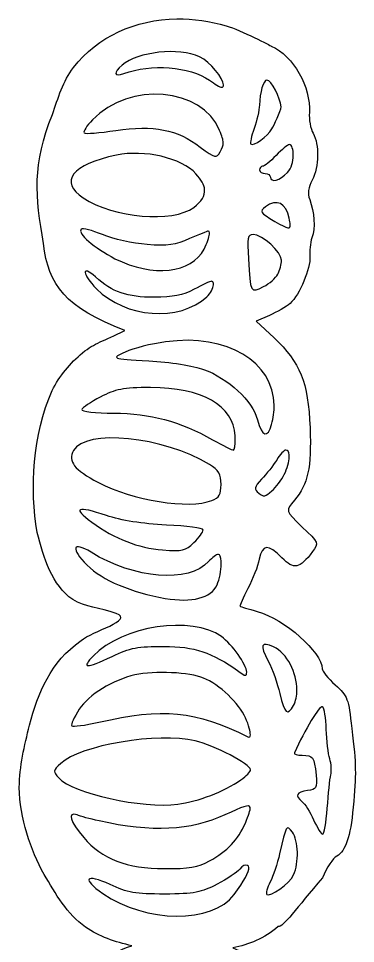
# Model space of a CAD drawing. Header units: centimetres. Extents: x -14.3 to 11, y -12.4 to 14.4.
# Drawn here: x 4.29 to 7, y 6.33 to 13.77 of the extents above; entities that cross this region are included whole.
import ezdxf

# ---------------------------------------------------------------- set-up
doc = ezdxf.new("R2010")
doc.units = ezdxf.units.CM
doc.header["$MEASUREMENT"] = 0
doc.layers.add('Layer 1', color=7, linetype='Continuous')

msp = doc.modelspace()

# ---------------------------------------------------------------- linework, layer by layer
at = {"layer": 'Layer 1', "color": 12}
for points, knots in [([(6.99868, 7.72779), (6.99736, 7.81455), (6.98812, 7.90504), (6.97021, 8.05527), (6.97021, 8.05527), (6.94359, 8.29807), (6.93798, 8.31498), (6.83638, 8.40703), (6.83638, 8.40703), (6.77828, 8.45899), (6.73182, 8.51919), (6.73177, 8.53665), (6.73177, 8.53665), (6.7314, 8.66973), (6.43033, 8.93503), (6.21027, 8.99816), (6.21027, 8.99816), (6.13825, 9.01835), (6.07735, 9.0351), (6.07124, 9.04063), (6.07124, 9.04063), (6.06859, 9.0438), (6.09698, 9.10765), (6.1346, 9.18316), (6.1346, 9.18316), (6.17458, 9.25843), (6.21504, 9.36225), (6.22652, 9.41731), (6.22652, 9.41731), (6.24946, 9.53884), (6.29523, 9.54188), (6.40826, 9.42949), (6.40826, 9.42949), (6.50407, 9.33159), (6.55087, 9.33992), (6.65472, 9.47888), (6.65472, 9.47888), (6.70637, 9.54834), (6.70584, 9.54913), (6.56974, 9.67893), (6.56974, 9.67893), (6.43628, 9.80845), (6.43655, 9.80792), (6.5088, 9.892), (6.5088, 9.892), (6.61794, 10.02541), (6.64697, 10.14931), (6.63437, 10.47604), (6.63437, 10.47604), (6.61905, 10.84297), (6.55481, 11.00206), (6.3463, 11.1978), (6.3463, 11.1978), (6.3463, 11.1978), (6.20117, 11.3339), (6.20117, 11.3339), (6.20117, 11.3339), (6.20117, 11.3339), (6.30767, 11.37973), (6.30767, 11.37973), (6.30767, 11.37973), (6.3682, 11.40582), (6.44348, 11.4473), (6.47515, 11.47598), (6.47515, 11.47598), (6.55008, 11.54552), (6.64181, 11.75956), (6.63281, 11.85188), (6.63281, 11.85188), (6.62977, 11.89527), (6.63541, 11.96168), (6.64985, 12.00248), (6.64985, 12.00248), (6.67819, 12.08326), (6.66909, 12.21076), (6.63149, 12.31172), (6.63149, 12.31172), (6.61416, 12.36062), (6.62038, 12.40721), (6.65168, 12.46788), (6.65168, 12.46788), (6.70639, 12.57784), (6.71121, 12.75169), (6.65909, 12.84415), (6.65909, 12.84415), (6.63885, 12.8814), (6.62382, 12.95623), (6.62948, 13.01102), (6.62948, 13.01102), (6.64027, 13.21663), (6.50409, 13.4676), (6.32288, 13.54592), (6.32288, 13.54592), (6.32288, 13.54592), (6.07962, 13.67487), (5.96019, 13.70866), (5.96019, 13.70866), (5.83176, 13.74533), (5.69677, 13.76796), (5.56316, 13.76467), (5.56316, 13.76467), (5.22637, 13.76053), (4.92752, 13.62262), (4.73268, 13.3744), (4.73268, 13.3744), (4.64833, 13.26489), (4.60745, 13.12692), (4.56337, 12.99609), (4.56337, 12.99609), (4.40156, 12.59557), (4.42399, 12.33845), (4.49122, 11.9566), (4.49122, 11.9566), (4.53057, 11.62095), (4.66654, 11.44302), (5.14543, 11.25889), (5.14543, 11.25889), (4.96922, 11.1687), (4.90416, 11.16005), (4.80544, 11.07855), (4.80544, 11.07855), (4.70514, 10.99598), (4.6197, 10.89094), (4.56076, 10.77516), (4.56076, 10.77516), (4.40492, 10.41461), (4.37915, 9.98643), (4.44074, 9.63208), (4.44074, 9.63208), (4.48974, 9.43007), (4.56052, 9.20721), (4.72593, 9.09391), (4.72593, 9.09391), (4.82798, 9.02594), (4.94228, 9.0329), (5.07577, 8.98168), (5.07577, 8.98168), (5.22571, 8.92392), (4.88222, 8.84222), (4.79303, 8.7634), (4.79303, 8.7634), (4.54615, 8.58832), (4.44815, 8.34752), (4.37907, 8.08194), (4.37907, 8.08194), (4.33612, 7.91805), (4.29906, 7.75073), (4.29609, 7.58137), (4.29609, 7.58137), (4.30104, 7.33401), (4.38483, 7.07972), (4.49654, 6.88239), (4.49654, 6.88239), (4.58616, 6.72682), (4.68162, 6.56145), (4.82849, 6.45816), (4.82849, 6.45816), (4.9385, 6.38069), (5.06828, 6.3382), (5.20171, 6.30788), (5.20171, 6.30788), (5.01325, 6.24491), (4.84926, 6.13198), (4.72668, 5.9758), (4.72668, 5.9758), (4.64233, 5.86626), (4.60145, 5.72831), (4.55737, 5.59747), (4.55737, 5.59747), (4.39555, 5.19695), (4.41799, 4.93985), (4.48495, 4.55798), (4.48495, 4.55798), (4.52456, 4.22233), (4.66053, 4.04439), (5.13943, 3.8603), (5.13943, 3.8603), (4.96321, 3.7701), (4.89815, 3.76145), (4.79914, 3.67993), (4.79914, 3.67993), (4.69911, 3.59735), (4.6137, 3.49234), (4.55448, 3.37653), (4.55448, 3.37653), (4.39888, 3.01599), (4.37314, 2.58781), (4.43473, 2.23345), (4.43473, 2.23345), (4.48374, 2.03144), (4.55448, 1.80861), (4.71993, 1.69532), (4.71993, 1.69532), (4.82198, 1.62735), (4.93628, 1.63428), (5.07003, 1.58308), (5.07003, 1.58308), (5.21994, 1.5253), (4.87622, 1.44362), (4.78676, 1.36477), (4.78676, 1.36477), (4.54014, 1.1897), (4.44214, 0.9489), (4.37306, 0.68307), (4.37306, 0.68307), (4.33012, 0.51917), (4.29305, 0.35184), (4.29009, 0.18251), (4.29009, 0.18251), (4.29503, -0.06488), (4.37883, -0.3189), (4.49053, -0.51623), (4.49053, -0.51623), (4.58015, -0.67207), (4.67561, -0.83717), (4.82248, -0.94046), (4.82248, -0.94046), (4.98552, -1.05481), (5.19308, -1.09498), (5.38948, -1.128), (5.38948, -1.128), (5.7586, -1.13435), (6.09105, -1.17361), (6.37267, -0.93681), (6.37267, -0.93681), (6.4063, -0.94782), (6.52253, -0.78555), (6.72793, -0.54367), (6.72793, -0.54367), (6.76238, -0.4626), (6.81453, -0.38441), (6.84334, -0.36976), (6.84334, -0.36976), (6.91544, -0.32909), (6.95296, -0.21654), (6.97529, 0.02326), (6.97529, 0.02326), (6.98786, 0.15928), (6.99397, 0.24265), (6.99267, 0.32917), (6.99267, 0.32917), (6.99135, 0.41595), (6.98209, 0.50641), (6.9642, 0.65664), (6.9642, 0.65664), (6.93759, 0.89945), (6.93171, 0.91636), (6.83011, 1.00841), (6.83011, 1.00841), (6.77228, 1.06037), (6.72581, 1.12056), (6.72576, 1.13803), (6.72576, 1.13803), (6.72536, 1.27111), (6.42432, 1.53644), (6.20427, 1.59956), (6.20427, 1.59956), (6.13222, 1.61973), (6.07134, 1.63647), (6.06523, 1.64203), (6.06523, 1.64203), (6.06258, 1.64518), (6.09097, 1.70902), (6.12833, 1.78456), (6.12833, 1.78456), (6.16858, 1.85954), (6.20903, 1.96363), (6.22051, 2.01872), (6.22051, 2.01872), (6.24345, 2.14021), (6.28923, 2.14326), (6.40226, 2.03086), (6.40226, 2.03086), (6.49806, 1.93299), (6.54487, 1.94133), (6.64845, 2.08026), (6.64845, 2.08026), (6.70036, 2.14974), (6.69983, 2.15053), (6.56373, 2.28031), (6.56373, 2.28031), (6.43027, 2.40982), (6.43054, 2.4093), (6.5028, 2.49338), (6.5028, 2.49338), (6.61194, 2.62678), (6.64096, 2.75069), (6.62837, 3.07742), (6.62837, 3.07742), (6.61278, 3.44437), (6.54881, 3.60347), (6.34029, 3.79918), (6.34029, 3.79918), (6.34029, 3.79918), (6.19517, 3.93528), (6.19517, 3.93528), (6.19517, 3.93528), (6.19517, 3.93528), (6.30166, 3.98111), (6.30166, 3.98111), (6.30166, 3.98111), (6.36217, 4.00722), (6.43747, 4.04871), (6.46914, 4.07736), (6.46914, 4.07736), (6.54407, 4.14689), (6.6358, 4.36094), (6.62681, 4.45325), (6.62681, 4.45325), (6.62376, 4.49665), (6.62914, 4.56308), (6.64385, 4.60386), (6.64385, 4.60386), (6.67218, 4.68463), (6.66308, 4.81187), (6.62548, 4.9131), (6.62548, 4.9131), (6.60815, 4.962), (6.61411, 5.00859), (6.64567, 5.06928), (6.64567, 5.06928), (6.70039, 5.17925), (6.70518, 5.35308), (6.65305, 5.44552), (6.65305, 5.44552), (6.63284, 5.48278), (6.61781, 5.55763), (6.62347, 5.61239), (6.62347, 5.61239), (6.63427, 5.81803), (6.49809, 6.06899), (6.31687, 6.1473), (6.31687, 6.1473), (6.31687, 6.1473), (6.13987, 6.24179), (6.01379, 6.29036), (6.01379, 6.29036), (6.1431, 6.3164), (6.26517, 6.36625), (6.37895, 6.46181), (6.37895, 6.46181), (6.41231, 6.45054), (6.52854, 6.61305), (6.73394, 6.85496), (6.73394, 6.85496), (6.76839, 6.936), (6.82054, 7.01447), (6.84935, 7.02884), (6.84935, 7.02884), (6.92145, 7.0698), (6.95897, 7.18209), (6.9813, 7.42214), (6.9813, 7.42214), (6.99386, 7.5579), (6.99998, 7.64127), (6.99868, 7.72806), (6.99868, 7.72806), (6.99868, 7.72806), (6.99868, 7.72779), (6.99868, 7.72779)], [0, 0, 0, 0, 0.010989, 0.010989, 0.010989, 0.010989, 0.021978, 0.021978, 0.021978, 0.021978, 0.032967, 0.032967, 0.032967, 0.032967, 0.043956, 0.043956, 0.043956, 0.043956, 0.0549451, 0.0549451, 0.0549451, 0.0549451, 0.0659341, 0.0659341, 0.0659341, 0.0659341, 0.0769231, 0.0769231, 0.0769231, 0.0769231, 0.0879121, 0.0879121, 0.0879121, 0.0879121, 0.0989011, 0.0989011, 0.0989011, 0.0989011, 0.1098901, 0.1098901, 0.1098901, 0.1098901, 0.1208791, 0.1208791, 0.1208791, 0.1208791, 0.1318681, 0.1318681, 0.1318681, 0.1318681, 0.1428571, 0.1428571, 0.1428571, 0.1428571, 0.1538462, 0.1538462, 0.1538462, 0.1538462, 0.1648352, 0.1648352, 0.1648352, 0.1648352, 0.1758242, 0.1758242, 0.1758242, 0.1758242, 0.1868132, 0.1868132, 0.1868132, 0.1868132, 0.1978022, 0.1978022, 0.1978022, 0.1978022, 0.2087912, 0.2087912, 0.2087912, 0.2087912, 0.2197802, 0.2197802, 0.2197802, 0.2197802, 0.2307692, 0.2307692, 0.2307692, 0.2307692, 0.2417582, 0.2417582, 0.2417582, 0.2417582, 0.2527473, 0.2527473, 0.2527473, 0.2527473, 0.2637363, 0.2637363, 0.2637363, 0.2637363, 0.2747253, 0.2747253, 0.2747253, 0.2747253, 0.2857143, 0.2857143, 0.2857143, 0.2857143, 0.2967033, 0.2967033, 0.2967033, 0.2967033, 0.3076923, 0.3076923, 0.3076923, 0.3076923, 0.3186813, 0.3186813, 0.3186813, 0.3186813, 0.3296703, 0.3296703, 0.3296703, 0.3296703, 0.3406593, 0.3406593, 0.3406593, 0.3406593, 0.3516484, 0.3516484, 0.3516484, 0.3516484, 0.3626374, 0.3626374, 0.3626374, 0.3626374, 0.3736264, 0.3736264, 0.3736264, 0.3736264, 0.3846154, 0.3846154, 0.3846154, 0.3846154, 0.3956044, 0.3956044, 0.3956044, 0.3956044, 0.4065934, 0.4065934, 0.4065934, 0.4065934, 0.4175824, 0.4175824, 0.4175824, 0.4175824, 0.4285714, 0.4285714, 0.4285714, 0.4285714, 0.4395604, 0.4395604, 0.4395604, 0.4395604, 0.4505495, 0.4505495, 0.4505495, 0.4505495, 0.4615385, 0.4615385, 0.4615385, 0.4615385, 0.4725275, 0.4725275, 0.4725275, 0.4725275, 0.4835165, 0.4835165, 0.4835165, 0.4835165, 0.4945055, 0.4945055, 0.4945055, 0.4945055, 0.5054945, 0.5054945, 0.5054945, 0.5054945, 0.5164835, 0.5164835, 0.5164835, 0.5164835, 0.5274725, 0.5274725, 0.5274725, 0.5274725, 0.5384615, 0.5384615, 0.5384615, 0.5384615, 0.5494505, 0.5494505, 0.5494505, 0.5494505, 0.5604396, 0.5604396, 0.5604396, 0.5604396, 0.5714286, 0.5714286, 0.5714286, 0.5714286, 0.5824176, 0.5824176, 0.5824176, 0.5824176, 0.5934066, 0.5934066, 0.5934066, 0.5934066, 0.6043956, 0.6043956, 0.6043956, 0.6043956, 0.6153846, 0.6153846, 0.6153846, 0.6153846, 0.6263736, 0.6263736, 0.6263736, 0.6263736, 0.6373626, 0.6373626, 0.6373626, 0.6373626, 0.6483516, 0.6483516, 0.6483516, 0.6483516, 0.6593407, 0.6593407, 0.6593407, 0.6593407, 0.6703297, 0.6703297, 0.6703297, 0.6703297, 0.6813187, 0.6813187, 0.6813187, 0.6813187, 0.6923077, 0.6923077, 0.6923077, 0.6923077, 0.7032967, 0.7032967, 0.7032967, 0.7032967, 0.7142857, 0.7142857, 0.7142857, 0.7142857, 0.7252747, 0.7252747, 0.7252747, 0.7252747, 0.7362637, 0.7362637, 0.7362637, 0.7362637, 0.7472527, 0.7472527, 0.7472527, 0.7472527, 0.7582418, 0.7582418, 0.7582418, 0.7582418, 0.7692308, 0.7692308, 0.7692308, 0.7692308, 0.7802198, 0.7802198, 0.7802198, 0.7802198, 0.7912088, 0.7912088, 0.7912088, 0.7912088, 0.8021978, 0.8021978, 0.8021978, 0.8021978, 0.8131868, 0.8131868, 0.8131868, 0.8131868, 0.8241758, 0.8241758, 0.8241758, 0.8241758, 0.8351648, 0.8351648, 0.8351648, 0.8351648, 0.8461538, 0.8461538, 0.8461538, 0.8461538, 0.8571429, 0.8571429, 0.8571429, 0.8571429, 0.8681319, 0.8681319, 0.8681319, 0.8681319, 0.8791209, 0.8791209, 0.8791209, 0.8791209, 0.8901099, 0.8901099, 0.8901099, 0.8901099, 0.9010989, 0.9010989, 0.9010989, 0.9010989, 0.9120879, 0.9120879, 0.9120879, 0.9120879, 0.9230769, 0.9230769, 0.9230769, 0.9230769, 0.9340659, 0.9340659, 0.9340659, 0.9340659, 0.9450549, 0.9450549, 0.9450549, 0.9450549, 0.956044, 0.956044, 0.956044, 0.956044, 0.967033, 0.967033, 0.967033, 0.967033, 0.978022, 0.978022, 0.978022, 0.978022, 1, 1, 1, 1]), ([(5.93934, 13.23314), (5.93937, 13.22176), (5.9341, 13.21513), (5.92114, 13.2151), (5.92114, 13.2151), (5.91241, 13.21507), (5.86841, 13.24008), (5.8252, 13.27171), (5.8252, 13.27171), (5.66587, 13.38105), (5.35358, 13.40661), (5.13712, 13.32529), (5.13712, 13.32529), (5.05915, 13.29597), (5.05084, 13.33034), (5.12265, 13.3914), (5.12265, 13.3914), (5.24986, 13.5013), (5.57916, 13.5377), (5.74686, 13.46013), (5.74686, 13.46013), (5.83139, 13.42042), (5.93894, 13.28314), (5.93934, 13.23314), (5.93934, 13.23314), (5.93934, 13.23314), (5.93934, 13.23314), (5.93934, 13.23314)], [0, 0, 0, 0, 0.125, 0.125, 0.125, 0.125, 0.25, 0.25, 0.25, 0.25, 0.375, 0.375, 0.375, 0.375, 0.5, 0.5, 0.5, 0.5, 0.625, 0.625, 0.625, 0.625, 0.75, 0.75, 0.75, 0.75, 1, 1, 1, 1]), ([(5.93643, 12.76931), (5.93704, 12.74577), (5.92836, 12.7259), (5.911, 12.6941), (5.911, 12.6941), (5.8823, 12.64189), (5.87304, 12.64213), (5.75133, 12.73412), (5.75133, 12.73412), (5.5689, 12.87515), (5.37565, 12.9119), (5.0723, 12.86764), (5.0723, 12.86764), (4.94218, 12.84716), (4.82632, 12.83862), (4.81756, 12.84706), (4.81756, 12.84706), (4.80878, 12.85842), (4.83801, 12.90507), (4.88418, 12.9515), (4.88418, 12.9515), (5.18123, 13.26165), (5.76741, 13.21413), (5.90733, 12.86766), (5.90733, 12.86766), (5.92624, 12.82008), (5.93611, 12.79286), (5.93643, 12.76931), (5.93643, 12.76931), (5.93643, 12.76931), (5.93643, 12.76931), (5.93643, 12.76931)], [0, 0, 0, 0, 0.1111111, 0.1111111, 0.1111111, 0.1111111, 0.2222222, 0.2222222, 0.2222222, 0.2222222, 0.3333333, 0.3333333, 0.3333333, 0.3333333, 0.4444444, 0.4444444, 0.4444444, 0.4444444, 0.5555556, 0.5555556, 0.5555556, 0.5555556, 0.6666667, 0.6666667, 0.6666667, 0.6666667, 0.7777778, 0.7777778, 0.7777778, 0.7777778, 1, 1, 1, 1]), ([(6.40128, 13.05677), (6.40138, 13.02505), (6.34219, 12.90494), (6.32719, 12.87971), (6.32719, 12.87971), (6.29489, 12.82247), (6.17977, 12.73244), (6.15643, 12.7583), (6.15643, 12.7583), (6.15085, 12.76437), (6.16233, 12.82182), (6.18516, 12.88248), (6.18516, 12.88248), (6.208, 12.94631), (6.22469, 13.02996), (6.2275, 13.07045), (6.2275, 13.07045), (6.23036, 13.17444), (6.2592, 13.27295), (6.2883, 13.27306), (6.2883, 13.27306), (6.32288, 13.27316), (6.39792, 13.12611), (6.40128, 13.05677), (6.40128, 13.05677), (6.40128, 13.05677), (6.40128, 13.05677), (6.40128, 13.05677)], [0, 0, 0, 0, 0.125, 0.125, 0.125, 0.125, 0.25, 0.25, 0.25, 0.25, 0.375, 0.375, 0.375, 0.375, 0.5, 0.5, 0.5, 0.5, 0.625, 0.625, 0.625, 0.625, 0.75, 0.75, 0.75, 0.75, 1, 1, 1, 1]), ([(6.49978, 12.66589), (6.49885, 12.61826), (6.48499, 12.56213), (6.45388, 12.5295), (6.45388, 12.5295), (6.39135, 12.46105), (6.316, 12.44629), (6.31587, 12.49259), (6.31587, 12.49259), (6.31582, 12.50688), (6.29592, 12.52138), (6.2729, 12.5213), (6.2729, 12.5213), (6.24988, 12.52125), (6.22895, 12.53281), (6.2289, 12.55027), (6.2289, 12.55027), (6.22887, 12.56482), (6.24073, 12.57916), (6.2521, 12.57919), (6.2521, 12.57919), (6.26666, 12.57922), (6.3155, 12.61721), (6.36167, 12.66629), (6.36167, 12.66629), (6.40784, 12.71272), (6.45374, 12.75333), (6.4683, 12.75338), (6.4683, 12.75338), (6.4884, 12.75344), (6.50071, 12.71378), (6.49978, 12.66589), (6.49978, 12.66589), (6.49978, 12.66589), (6.49978, 12.66589), (6.49978, 12.66589)], [0, 0, 0, 0, 0.1, 0.1, 0.1, 0.1, 0.2, 0.2, 0.2, 0.2, 0.3, 0.3, 0.3, 0.3, 0.4, 0.4, 0.4, 0.4, 0.5, 0.5, 0.5, 0.5, 0.6, 0.6, 0.6, 0.6, 0.7, 0.7, 0.7, 0.7, 0.8, 0.8, 0.8, 0.8, 1, 1, 1, 1]), ([(5.78697, 12.39105), (5.79136, 12.3416), (5.76239, 12.29601), (5.70061, 12.24873), (5.70061, 12.24873), (5.53066, 12.12099), (5.05428, 12.16274), (4.81092, 12.32395), (4.81092, 12.32395), (4.61396, 12.45621), (4.71755, 12.5925), (5.07849, 12.66869), (5.07849, 12.66869), (5.30114, 12.71537), (5.60136, 12.64717), (5.71735, 12.5176), (5.71735, 12.5176), (5.76038, 12.4709), (5.78377, 12.42968), (5.78697, 12.39105), (5.78697, 12.39105), (5.78697, 12.39105), (5.78697, 12.39105), (5.78697, 12.39105)], [0, 0, 0, 0, 0.1428571, 0.1428571, 0.1428571, 0.1428571, 0.2857143, 0.2857143, 0.2857143, 0.2857143, 0.4285714, 0.4285714, 0.4285714, 0.4285714, 0.5714286, 0.5714286, 0.5714286, 0.5714286, 0.7142857, 0.7142857, 0.7142857, 0.7142857, 1, 1, 1, 1]), ([(6.4757, 12.11098), (6.47925, 12.07262), (6.4602, 12.07151), (6.3518, 12.13551), (6.3518, 12.13551), (6.23041, 12.20922), (6.22697, 12.21478), (6.27608, 12.25275), (6.27608, 12.25275), (6.36847, 12.31942), (6.44107, 12.28497), (6.46737, 12.1607), (6.46737, 12.1607), (6.47113, 12.14035), (6.47462, 12.12395), (6.4757, 12.11098), (6.4757, 12.11098), (6.4757, 12.11098), (6.4757, 12.11098), (6.4757, 12.11098)], [0, 0, 0, 0, 0.1666667, 0.1666667, 0.1666667, 0.1666667, 0.3333333, 0.3333333, 0.3333333, 0.3333333, 0.5, 0.5, 0.5, 0.5, 0.6666667, 0.6666667, 0.6666667, 0.6666667, 1, 1, 1, 1]), ([(5.82528, 12.04375), (5.82554, 12.04084), (5.82557, 12.03687), (5.8253, 12.03317), (5.8253, 12.03317), (5.82327, 12.00724), (5.80779, 11.96356), (5.78279, 11.91321), (5.78279, 11.91321), (5.68177, 11.71607), (5.3699, 11.68368), (5.066, 11.83574), (5.066, 11.83574), (4.89826, 11.92205), (4.76218, 12.04045), (4.79412, 12.0723), (4.79412, 12.0723), (4.80544, 12.08397), (4.88066, 12.06434), (4.96462, 12.02992), (4.96462, 12.02992), (5.04836, 11.99232), (5.21089, 11.95813), (5.32363, 11.94972), (5.32363, 11.94972), (5.49116, 11.93591), (5.55173, 11.94483), (5.66428, 11.997), (5.66428, 11.997), (5.74225, 12.02896), (5.80885, 12.05801), (5.8144, 12.05801), (5.8144, 12.05801), (5.82102, 12.05804), (5.82446, 12.05301), (5.82528, 12.04375), (5.82528, 12.04375), (5.82528, 12.04375), (5.82528, 12.04375), (5.82528, 12.04375)], [0, 0, 0, 0, 0.0909091, 0.0909091, 0.0909091, 0.0909091, 0.1818182, 0.1818182, 0.1818182, 0.1818182, 0.2727273, 0.2727273, 0.2727273, 0.2727273, 0.3636364, 0.3636364, 0.3636364, 0.3636364, 0.4545455, 0.4545455, 0.4545455, 0.4545455, 0.5454545, 0.5454545, 0.5454545, 0.5454545, 0.6363636, 0.6363636, 0.6363636, 0.6363636, 0.7272727, 0.7272727, 0.7272727, 0.7272727, 0.8181818, 0.8181818, 0.8181818, 0.8181818, 1, 1, 1, 1]), ([(6.40482, 11.82238), (6.40498, 11.7938), (6.39051, 11.74192), (6.37606, 11.70985), (6.37606, 11.70985), (6.35902, 11.68122), (6.30677, 11.63426), (6.26078, 11.61111), (6.26078, 11.61111), (6.1567, 11.55576), (6.15379, 11.56158), (6.13844, 11.83325), (6.13844, 11.83325), (6.12921, 12.00362), (6.13259, 12.0301), (6.17596, 12.03023), (6.17596, 12.03023), (6.25139, 12.03045), (6.40472, 11.88905), (6.40482, 11.82238), (6.40482, 11.82238), (6.40482, 11.82238), (6.40482, 11.82238), (6.40482, 11.82238)], [0, 0, 0, 0, 0.1428571, 0.1428571, 0.1428571, 0.1428571, 0.2857143, 0.2857143, 0.2857143, 0.2857143, 0.4285714, 0.4285714, 0.4285714, 0.4285714, 0.5714286, 0.5714286, 0.5714286, 0.5714286, 0.7142857, 0.7142857, 0.7142857, 0.7142857, 1, 1, 1, 1]), ([(5.85793, 11.63709), (5.85822, 11.63376), (5.85822, 11.62979), (5.85795, 11.62582), (5.85795, 11.62582), (5.85539, 11.5983), (5.83515, 11.55589), (5.80454, 11.52882), (5.80454, 11.52882), (5.5826, 11.32578), (5.14884, 11.35708), (4.9172, 11.59322), (4.9172, 11.59322), (4.80097, 11.71168), (4.79438, 11.79211), (4.9103, 11.68844), (4.9103, 11.68844), (5.04058, 11.56737), (5.16874, 11.52461), (5.37935, 11.52512), (5.37935, 11.52512), (5.53281, 11.52557), (5.6103, 11.54044), (5.70249, 11.58965), (5.70249, 11.58965), (5.76882, 11.6245), (5.83248, 11.65378), (5.84121, 11.65381), (5.84121, 11.65381), (5.851, 11.65384), (5.85658, 11.64751), (5.85793, 11.6372), (5.85793, 11.6372), (5.85793, 11.6372), (5.85793, 11.63709), (5.85793, 11.63709)], [0, 0, 0, 0, 0.1, 0.1, 0.1, 0.1, 0.2, 0.2, 0.2, 0.2, 0.3, 0.3, 0.3, 0.3, 0.4, 0.4, 0.4, 0.4, 0.5, 0.5, 0.5, 0.5, 0.6, 0.6, 0.6, 0.6, 0.7, 0.7, 0.7, 0.7, 0.8, 0.8, 0.8, 0.8, 1, 1, 1, 1]), ([(6.346, 10.65646), (6.34667, 10.60699), (6.33995, 10.55537), (6.32502, 10.50187), (6.32502, 10.50187), (6.29341, 10.38881), (6.24943, 10.40297), (6.21176, 10.53859), (6.21176, 10.53859), (6.17056, 10.69194), (5.97688, 10.87342), (5.77718, 10.94507), (5.77718, 10.94507), (5.70196, 10.9737), (5.50503, 11.00487), (5.33725, 11.01312), (5.33725, 11.01312), (5.03372, 11.03262), (5.03372, 11.03209), (5.14911, 11.08456), (5.14911, 11.08456), (5.21279, 11.11385), (5.35742, 11.15155), (5.47299, 11.16645), (5.47299, 11.16645), (5.97101, 11.23614), (6.34164, 11.00278), (6.34608, 10.65646), (6.34608, 10.65646), (6.34608, 10.65646), (6.346, 10.65646), (6.346, 10.65646)], [0, 0, 0, 0, 0.1111111, 0.1111111, 0.1111111, 0.1111111, 0.2222222, 0.2222222, 0.2222222, 0.2222222, 0.3333333, 0.3333333, 0.3333333, 0.3333333, 0.4444444, 0.4444444, 0.4444444, 0.4444444, 0.5555556, 0.5555556, 0.5555556, 0.5555556, 0.6666667, 0.6666667, 0.6666667, 0.6666667, 0.7777778, 0.7777778, 0.7777778, 0.7777778, 1, 1, 1, 1]), ([(6.03263, 10.41151), (6.03292, 10.40368), (6.03269, 10.39556), (6.03271, 10.38754), (6.03271, 10.38754), (6.03292, 10.33833), (6.0275, 10.29491), (6.01903, 10.29488), (6.01903, 10.29488), (6.0103, 10.29486), (5.93505, 10.33275), (5.85078, 10.37881), (5.85078, 10.37881), (5.58445, 10.52806), (5.35355, 10.5909), (5.05561, 10.59296), (5.05561, 10.59296), (4.91114, 10.59254), (4.79258, 10.60701), (4.79827, 10.6213), (4.79827, 10.6213), (4.80407, 10.63591), (4.86982, 10.68171), (4.94773, 10.72258), (4.94773, 10.72258), (5.0719, 10.7864), (5.12725, 10.7982), (5.35268, 10.79886), (5.35268, 10.79886), (5.76437, 10.80005), (6.01668, 10.65445), (6.03271, 10.41162), (6.03271, 10.41162), (6.03271, 10.41162), (6.03263, 10.41151), (6.03263, 10.41151)], [0, 0, 0, 0, 0.1, 0.1, 0.1, 0.1, 0.2, 0.2, 0.2, 0.2, 0.3, 0.3, 0.3, 0.3, 0.4, 0.4, 0.4, 0.4, 0.5, 0.5, 0.5, 0.5, 0.6, 0.6, 0.6, 0.6, 0.7, 0.7, 0.7, 0.7, 0.8, 0.8, 0.8, 0.8, 1, 1, 1, 1]), ([(5.91868, 10.02011), (5.91891, 9.93635), (5.90468, 9.91328), (5.84391, 9.8901), (5.84391, 9.8901), (5.65917, 9.81734), (5.20758, 9.89118), (4.93226, 10.03485), (4.93226, 10.03485), (4.73564, 10.13828), (4.68622, 10.20453), (4.73228, 10.29118), (4.73228, 10.29118), (4.8273, 10.46795), (5.45507, 10.40651), (5.8256, 10.1795), (5.8256, 10.1795), (5.90087, 10.13341), (5.91844, 10.10383), (5.91868, 10.02011), (5.91868, 10.02011), (5.91868, 10.02011), (5.91868, 10.02011), (5.91868, 10.02011)], [0, 0, 0, 0, 0.1428571, 0.1428571, 0.1428571, 0.1428571, 0.2857143, 0.2857143, 0.2857143, 0.2857143, 0.4285714, 0.4285714, 0.4285714, 0.4285714, 0.5714286, 0.5714286, 0.5714286, 0.5714286, 0.7142857, 0.7142857, 0.7142857, 0.7142857, 1, 1, 1, 1]), ([(6.46705, 10.24157), (6.46644, 10.20225), (6.45224, 10.1477), (6.42697, 10.10026), (6.42697, 10.10026), (6.40416, 10.05681), (6.36122, 9.99583), (6.32664, 9.96688), (6.32664, 9.96688), (6.27729, 9.92045), (6.25983, 9.91748), (6.22242, 9.94913), (6.22242, 9.94913), (6.18186, 9.98368), (6.18471, 9.99506), (6.24538, 10.06163), (6.24538, 10.06163), (6.28549, 10.10251), (6.33741, 10.17225), (6.36632, 10.21562), (6.36632, 10.21562), (6.39212, 10.26171), (6.42623, 10.29605), (6.44043, 10.2961), (6.44043, 10.2961), (6.45578, 10.29613), (6.46438, 10.28134), (6.46628, 10.25755), (6.46628, 10.25755), (6.46684, 10.25252), (6.46737, 10.24723), (6.46713, 10.24168), (6.46713, 10.24168), (6.46713, 10.24168), (6.46705, 10.24157), (6.46705, 10.24157)], [0, 0, 0, 0, 0.1, 0.1, 0.1, 0.1, 0.2, 0.2, 0.2, 0.2, 0.3, 0.3, 0.3, 0.3, 0.4, 0.4, 0.4, 0.4, 0.5, 0.5, 0.5, 0.5, 0.6, 0.6, 0.6, 0.6, 0.7, 0.7, 0.7, 0.7, 0.8, 0.8, 0.8, 0.8, 1, 1, 1, 1]), ([(5.77501, 9.65256), (5.77503, 9.63827), (5.74051, 9.59189), (5.70016, 9.55154), (5.70016, 9.55154), (5.6311, 9.48494), (5.61073, 9.47878), (5.44904, 9.49288), (5.44904, 9.49288), (5.24949, 9.5095), (5.06989, 9.57884), (4.87873, 9.71693), (4.87873, 9.71693), (4.7194, 9.83184), (4.75956, 9.84941), (4.99687, 9.7694), (4.99687, 9.7694), (5.11524, 9.72899), (5.28624, 9.70301), (5.47986, 9.69219), (5.47986, 9.69219), (5.64182, 9.68685), (5.77495, 9.66711), (5.77501, 9.65256), (5.77501, 9.65256), (5.77501, 9.65256), (5.77501, 9.65256), (5.77501, 9.65256)], [0, 0, 0, 0, 0.125, 0.125, 0.125, 0.125, 0.25, 0.25, 0.25, 0.25, 0.375, 0.375, 0.375, 0.375, 0.5, 0.5, 0.5, 0.5, 0.625, 0.625, 0.625, 0.625, 0.75, 0.75, 0.75, 0.75, 1, 1, 1, 1]), ([(5.9205, 9.38011), (5.9204, 9.32728), (5.90815, 9.25793), (5.88634, 9.21049), (5.88634, 9.21049), (5.84033, 9.10638), (5.68381, 9.06571), (5.46992, 9.10267), (5.46992, 9.10267), (5.19806, 9.15112), (4.96414, 9.24833), (4.84235, 9.36969), (4.84235, 9.36969), (4.70622, 9.50502), (4.723, 9.56593), (4.87355, 9.47375), (4.87355, 9.47375), (5.22102, 9.25806), (5.66034, 9.22494), (5.81885, 9.39885), (5.81885, 9.39885), (5.84761, 9.43062), (5.88272, 9.45692), (5.89727, 9.45687), (5.89727, 9.45687), (5.91024, 9.4569), (5.9177, 9.43417), (5.91966, 9.40162), (5.91966, 9.40162), (5.92021, 9.39475), (5.92074, 9.3876), (5.9205, 9.38019), (5.9205, 9.38019), (5.9205, 9.38019), (5.9205, 9.38011), (5.9205, 9.38011)], [0, 0, 0, 0, 0.1, 0.1, 0.1, 0.1, 0.2, 0.2, 0.2, 0.2, 0.3, 0.3, 0.3, 0.3, 0.4, 0.4, 0.4, 0.4, 0.5, 0.5, 0.5, 0.5, 0.6, 0.6, 0.6, 0.6, 0.7, 0.7, 0.7, 0.7, 0.8, 0.8, 0.8, 0.8, 1, 1, 1, 1]), ([(6.12489, 8.50924), (6.125, 8.47458), (6.1168, 8.47429), (6.0619, 8.51487), (6.0619, 8.51487), (5.84192, 8.67034), (5.70791, 8.71627), (5.45947, 8.71582), (5.45947, 8.71582), (5.2515, 8.71813), (5.18803, 8.70577), (5.04378, 8.63605), (5.04378, 8.63605), (4.82738, 8.53435), (4.79269, 8.53715), (4.89347, 8.64142), (4.89347, 8.64142), (5.12112, 8.8818), (5.68762, 8.96758), (5.9222, 8.79494), (5.9222, 8.79494), (6.00916, 8.73167), (6.12471, 8.57009), (6.12489, 8.50924), (6.12489, 8.50924), (6.12489, 8.50924), (6.12489, 8.50924), (6.12489, 8.50924)], [0, 0, 0, 0, 0.125, 0.125, 0.125, 0.125, 0.25, 0.25, 0.25, 0.25, 0.375, 0.375, 0.375, 0.375, 0.5, 0.5, 0.5, 0.5, 0.625, 0.625, 0.625, 0.625, 0.75, 0.75, 0.75, 0.75, 1, 1, 1, 1]), ([(6.52878, 8.36647), (6.52865, 8.32096), (6.52058, 8.27781), (6.5019, 8.24151), (6.5019, 8.24151), (6.45292, 8.15483), (6.4325, 8.17462), (6.39157, 8.33644), (6.39157, 8.33644), (6.37387, 8.41735), (6.33039, 8.53548), (6.29819, 8.59891), (6.29819, 8.59891), (6.2285, 8.72887), (6.23954, 8.75855), (6.341, 8.71254), (6.341, 8.71254), (6.45147, 8.66071), (6.52867, 8.50326), (6.52878, 8.36652), (6.52878, 8.36652), (6.52878, 8.36652), (6.52878, 8.36647), (6.52878, 8.36647)], [0, 0, 0, 0, 0.1428571, 0.1428571, 0.1428571, 0.1428571, 0.2857143, 0.2857143, 0.2857143, 0.2857143, 0.4285714, 0.4285714, 0.4285714, 0.4285714, 0.5714286, 0.5714286, 0.5714286, 0.5714286, 0.7142857, 0.7142857, 0.7142857, 0.7142857, 1, 1, 1, 1]), ([(6.15439, 8.00423), (6.15371, 7.98888), (6.1473, 7.98277), (6.13537, 7.98936), (6.13537, 7.98936), (5.71283, 8.19928), (5.44952, 8.22367), (4.93548, 8.10657), (4.93548, 8.10657), (4.8255, 8.08032), (4.72763, 8.06918), (4.71887, 8.07789), (4.71887, 8.07789), (4.71011, 8.08659), (4.73562, 8.14673), (4.77882, 8.21036), (4.77882, 8.21036), (4.85653, 8.32911), (5.04722, 8.44582), (5.22616, 8.4868), (5.22616, 8.4868), (5.38506, 8.52194), (5.66883, 8.50794), (5.77842, 8.46193), (5.77842, 8.46193), (5.90291, 8.41044), (6.06563, 8.25743), (6.11518, 8.14223), (6.11518, 8.14223), (6.14259, 8.08093), (6.15572, 8.02989), (6.15447, 8.00423), (6.15447, 8.00423), (6.15447, 8.00423), (6.15439, 8.00423), (6.15439, 8.00423)], [0, 0, 0, 0, 0.1, 0.1, 0.1, 0.1, 0.2, 0.2, 0.2, 0.2, 0.3, 0.3, 0.3, 0.3, 0.4, 0.4, 0.4, 0.4, 0.5, 0.5, 0.5, 0.5, 0.6, 0.6, 0.6, 0.6, 0.7, 0.7, 0.7, 0.7, 0.8, 0.8, 0.8, 0.8, 1, 1, 1, 1]), ([(6.80495, 7.743), (6.80662, 7.71956), (6.80535, 7.69787), (6.80117, 7.68197), (6.80117, 7.68197), (6.79252, 7.65019), (6.7813, 7.52898), (6.77299, 7.41307), (6.77299, 7.41307), (6.76463, 7.30033), (6.74719, 7.20476), (6.73555, 7.20474), (6.73555, 7.20474), (6.72417, 7.20471), (6.69219, 7.25673), (6.66327, 7.32015), (6.66327, 7.32015), (6.63408, 7.38357), (6.5936, 7.44987), (6.57027, 7.46715), (6.57027, 7.46715), (6.51219, 7.51594), (6.52428, 7.54491), (6.61366, 7.55655), (6.61366, 7.55655), (6.68613, 7.5655), (6.69192, 7.57449), (6.68293, 7.68162), (6.68293, 7.68162), (6.66814, 7.82897), (6.65922, 7.84032), (6.57249, 7.84005), (6.57249, 7.84005), (6.53211, 7.83995), (6.50311, 7.84834), (6.50875, 7.85971), (6.50875, 7.85971), (6.59223, 8.04519), (6.71251, 8.24211), (6.73259, 8.23079), (6.73259, 8.23079), (6.74986, 8.22201), (6.76201, 8.13842), (6.76545, 8.0491), (6.76545, 8.0491), (6.76836, 7.95943), (6.78056, 7.85204), (6.79233, 7.81185), (6.79233, 7.81185), (6.79974, 7.7915), (6.80358, 7.76663), (6.80511, 7.74311), (6.80511, 7.74311), (6.80511, 7.74311), (6.80495, 7.743), (6.80495, 7.743)], [0, 0, 0, 0, 0.0666667, 0.0666667, 0.0666667, 0.0666667, 0.1333333, 0.1333333, 0.1333333, 0.1333333, 0.2, 0.2, 0.2, 0.2, 0.2666667, 0.2666667, 0.2666667, 0.2666667, 0.3333333, 0.3333333, 0.3333333, 0.3333333, 0.4, 0.4, 0.4, 0.4, 0.4666667, 0.4666667, 0.4666667, 0.4666667, 0.5333333, 0.5333333, 0.5333333, 0.5333333, 0.6, 0.6, 0.6, 0.6, 0.6666667, 0.6666667, 0.6666667, 0.6666667, 0.7333333, 0.7333333, 0.7333333, 0.7333333, 0.8, 0.8, 0.8, 0.8, 0.8666667, 0.8666667, 0.8666667, 0.8666667, 1, 1, 1, 1]), ([(6.15598, 7.72324), (6.15611, 7.70869), (6.12172, 7.67392), (6.07843, 7.6418), (6.07843, 7.6418), (5.94304, 7.54907), (5.73532, 7.46749), (5.5708, 7.44694), (5.5708, 7.44694), (5.28463, 7.40854), (4.72652, 7.5342), (4.61346, 7.65823), (4.61346, 7.65823), (4.567, 7.71022), (4.56618, 7.71604), (4.62952, 7.77417), (4.62952, 7.77417), (4.7852, 7.92197), (5.41277, 8.02725), (5.71056, 7.95586), (5.71056, 7.95586), (5.86677, 7.91874), (6.15593, 7.76954), (6.15598, 7.72324), (6.15598, 7.72324), (6.15598, 7.72324), (6.15598, 7.72324), (6.15598, 7.72324)], [0, 0, 0, 0, 0.125, 0.125, 0.125, 0.125, 0.25, 0.25, 0.25, 0.25, 0.375, 0.375, 0.375, 0.375, 0.5, 0.5, 0.5, 0.5, 0.625, 0.625, 0.625, 0.625, 0.75, 0.75, 0.75, 0.75, 1, 1, 1, 1]), ([(6.15289, 7.41886), (6.15566, 7.39939), (6.14011, 7.35965), (6.11434, 7.29557), (6.11434, 7.29557), (6.05687, 7.15965), (5.97035, 7.06893), (5.82586, 6.99045), (5.82586, 6.99045), (5.73365, 6.93806), (5.66118, 6.92674), (5.4646, 6.92909), (5.4646, 6.92909), (5.16112, 6.92822), (4.96194, 7.00543), (4.81407, 7.17857), (4.81407, 7.17857), (4.70389, 7.30552), (4.68037, 7.38907), (4.76134, 7.3601), (4.76134, 7.3601), (4.78729, 7.3488), (4.86524, 7.32901), (4.93768, 7.31202), (4.93768, 7.31202), (5.36289, 7.21773), (5.67539, 7.23318), (5.94966, 7.36124), (5.94966, 7.36124), (6.09208, 7.42672), (6.14786, 7.45122), (6.15296, 7.41897), (6.15296, 7.41897), (6.15296, 7.41897), (6.15289, 7.41886), (6.15289, 7.41886)], [0, 0, 0, 0, 0.1, 0.1, 0.1, 0.1, 0.2, 0.2, 0.2, 0.2, 0.3, 0.3, 0.3, 0.3, 0.4, 0.4, 0.4, 0.4, 0.5, 0.5, 0.5, 0.5, 0.6, 0.6, 0.6, 0.6, 0.7, 0.7, 0.7, 0.7, 0.8, 0.8, 0.8, 0.8, 1, 1, 1, 1]), ([(6.53254, 7.06091), (6.53404, 6.99556), (6.52394, 6.92658), (6.50237, 6.87758), (6.50237, 6.87758), (6.47084, 6.80789), (6.3124, 6.69473), (6.28613, 6.72058), (6.28613, 6.72058), (6.27764, 6.72928), (6.28888, 6.77243), (6.31494, 6.82146), (6.31494, 6.82146), (6.33783, 6.86784), (6.37246, 6.96926), (6.38942, 7.04736), (6.38942, 7.04736), (6.44379, 7.28168), (6.44379, 7.28485), (6.49319, 7.22141), (6.49319, 7.22141), (6.51788, 7.18812), (6.53076, 7.12626), (6.53254, 7.06101), (6.53254, 7.06101), (6.53254, 7.06101), (6.53254, 7.06091), (6.53254, 7.06091)], [0, 0, 0, 0, 0.125, 0.125, 0.125, 0.125, 0.25, 0.25, 0.25, 0.25, 0.375, 0.375, 0.375, 0.375, 0.5, 0.5, 0.5, 0.5, 0.625, 0.625, 0.625, 0.625, 0.75, 0.75, 0.75, 0.75, 1, 1, 1, 1]), ([(6.14183, 6.93764), (6.14511, 6.9038), (6.1051, 6.828), (6.0234, 6.71981), (6.0234, 6.71981), (5.85057, 6.48491), (5.3132, 6.48917), (4.96829, 6.72843), (4.96829, 6.72843), (4.79465, 6.84646), (4.82891, 6.89234), (5.02603, 6.80056), (5.02603, 6.80056), (5.16776, 6.73457), (5.22811, 6.72335), (5.46518, 6.72404), (5.46518, 6.72404), (5.70516, 6.72473), (5.75778, 6.73627), (5.88743, 6.80305), (5.88743, 6.80305), (5.96538, 6.84347), (6.04906, 6.89901), (6.06912, 6.92502), (6.06912, 6.92502), (6.08915, 6.951), (6.1183, 6.96272), (6.13262, 6.95402), (6.13262, 6.95402), (6.13817, 6.95087), (6.14109, 6.94531), (6.14191, 6.93764), (6.14191, 6.93764), (6.14191, 6.93764), (6.14183, 6.93764), (6.14183, 6.93764)], [0, 0, 0, 0, 0.1, 0.1, 0.1, 0.1, 0.2, 0.2, 0.2, 0.2, 0.3, 0.3, 0.3, 0.3, 0.4, 0.4, 0.4, 0.4, 0.5, 0.5, 0.5, 0.5, 0.6, 0.6, 0.6, 0.6, 0.7, 0.7, 0.7, 0.7, 0.8, 0.8, 0.8, 0.8, 1, 1, 1, 1])]:
    msp.add_open_spline(points, degree=3, knots=knots, dxfattribs=at)

doc.saveas('drawing.dxf')
